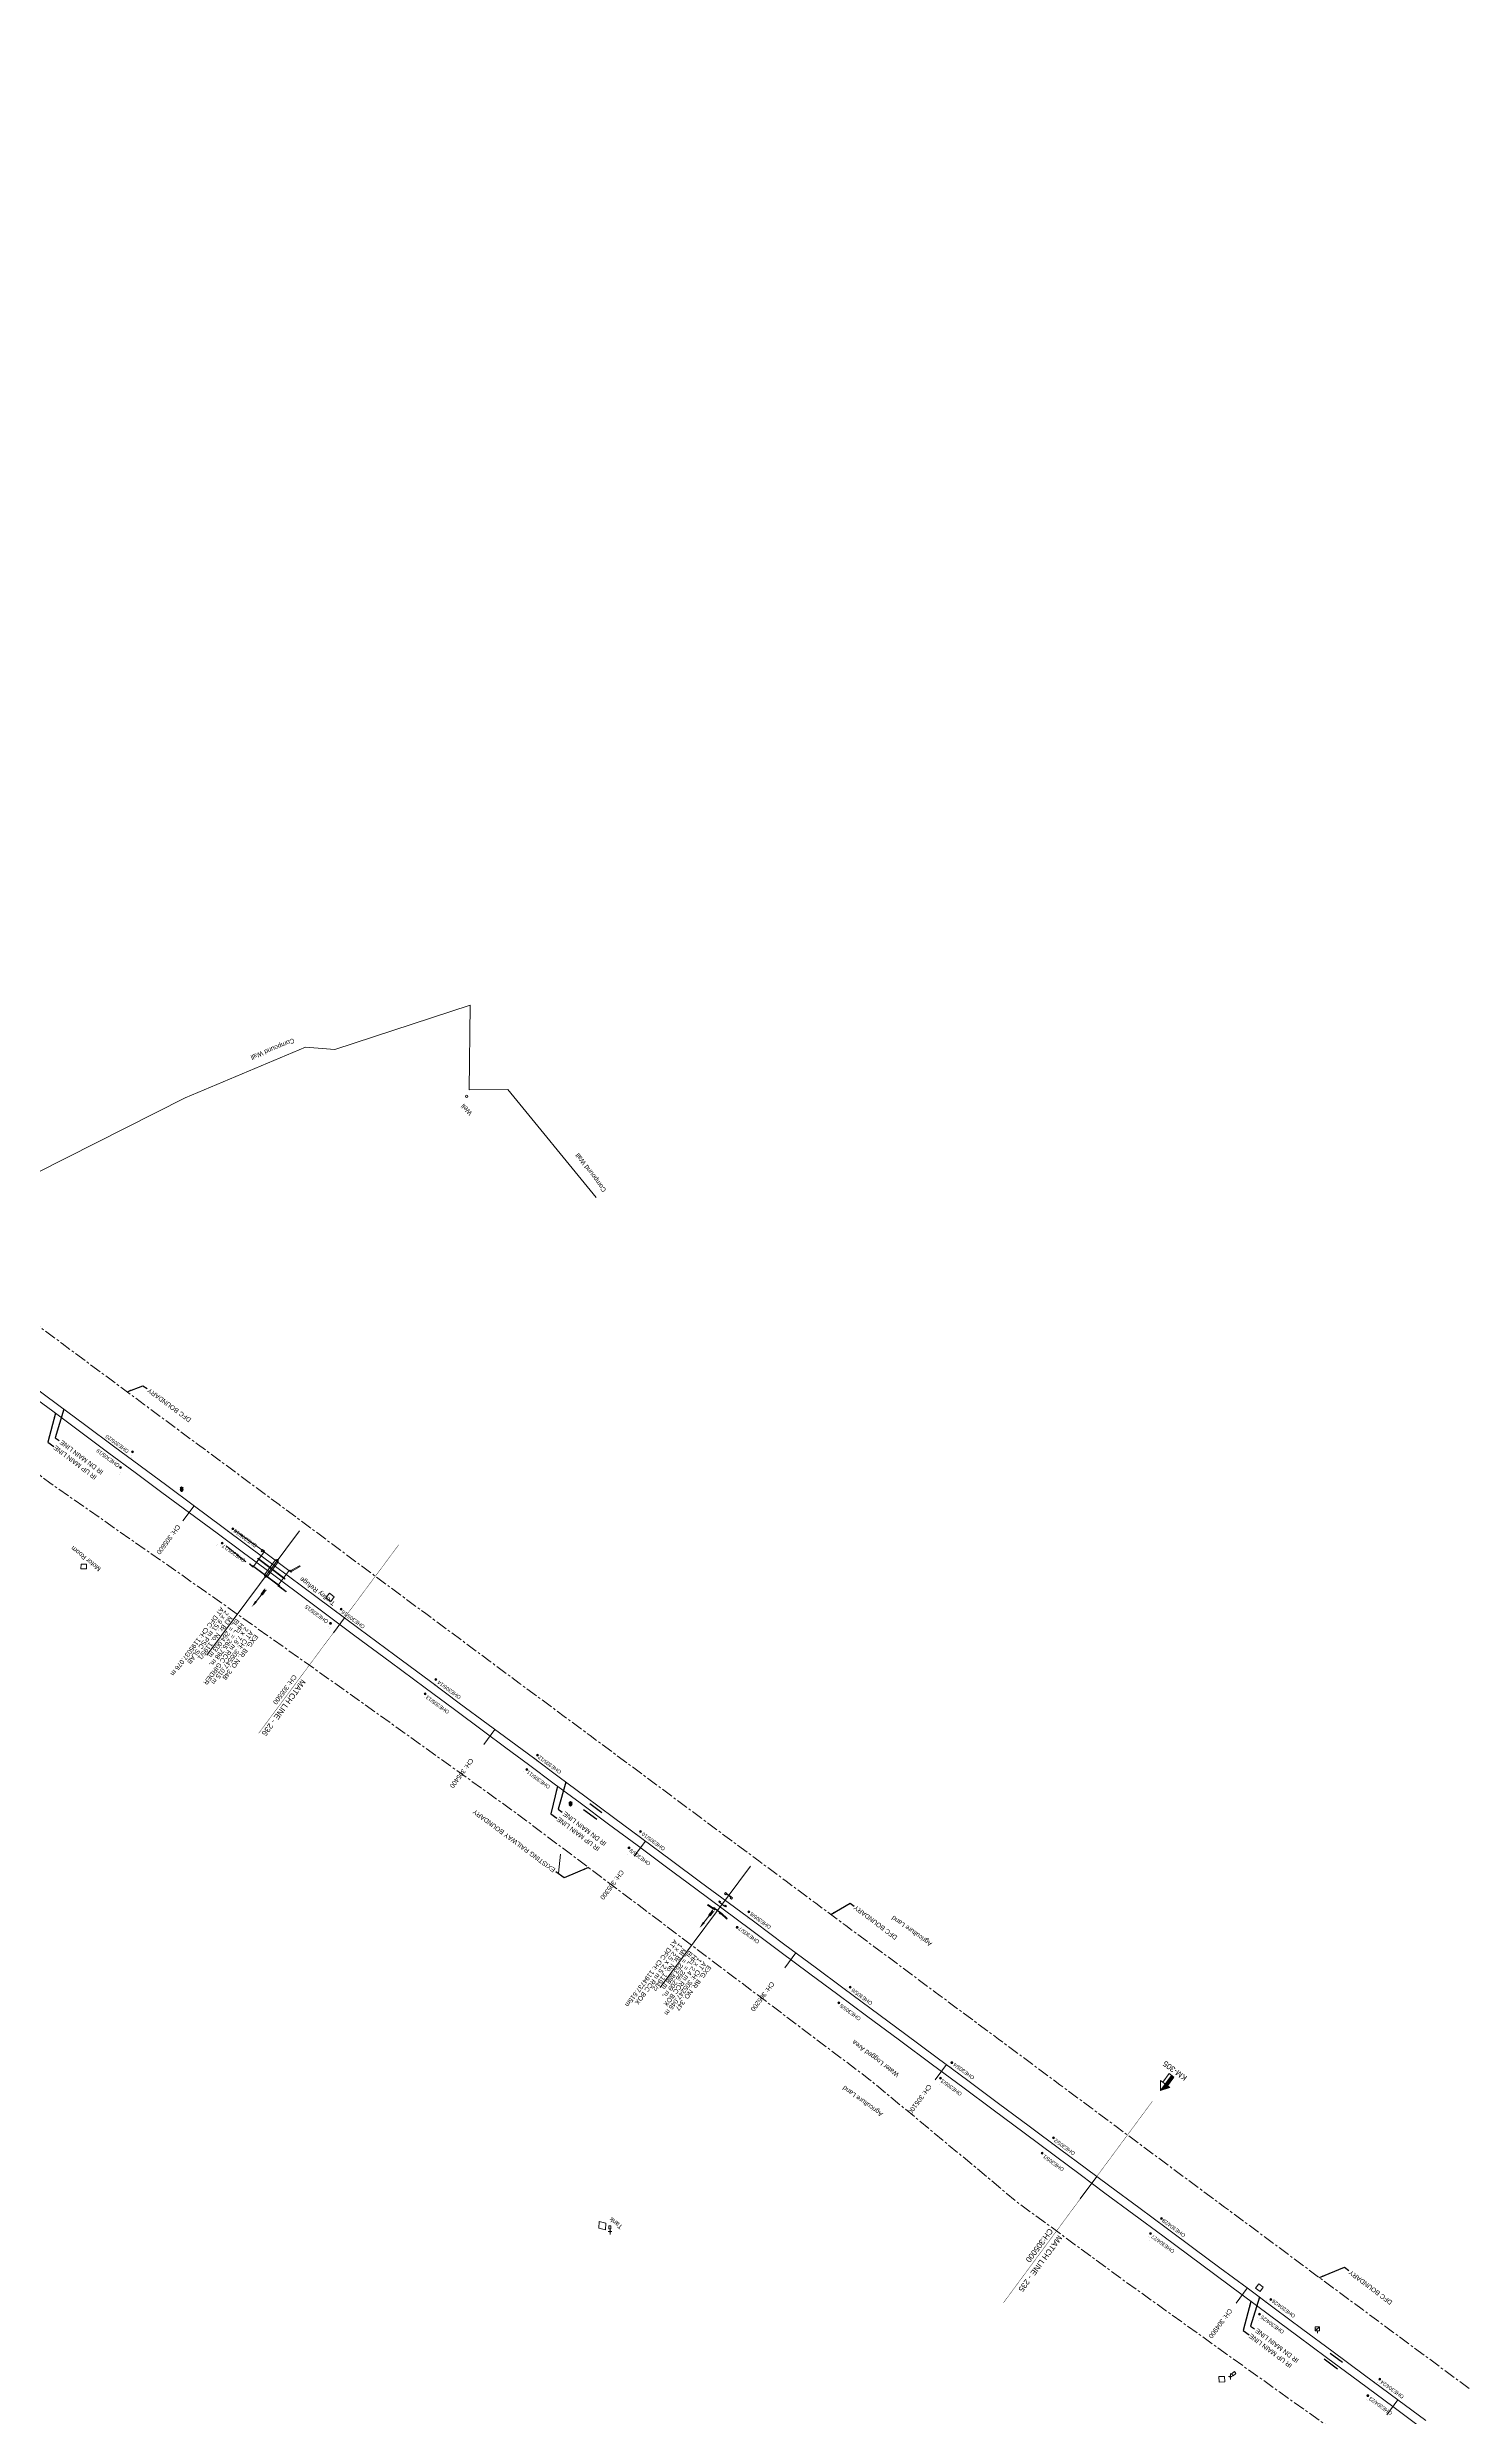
# Model space of a CAD drawing. Header units: metres. Extents: x 628572 to 650094, y 3375792 to 3391117.
# Drawn here: x 640227 to 640982, y 3382655 to 3383919 of the extents above; entities that cross this region are included whole.
import ezdxf
from ezdxf.enums import TextEntityAlignment as Align

# ---------------------------------------------------------------- set-up
doc = ezdxf.new("R2010")
doc.units = ezdxf.units.M
doc.header["$MEASUREMENT"] = 0
doc.linetypes.add('CENTER', pattern=[2, 1.25, -0.25, 0.25, -0.25])
doc.linetypes.add('PHANTOM2', pattern=[1.25, 0.625, -0.125, 0.125, -0.125, 0.125, -0.125])
for name, color, linetype, lineweight in [('Bore', 8, 'Continuous', 0), ('BRIDGE DETAILS PLAN', 7, 'Continuous', 0), ('Commercial Building Pucca', 251, 'Continuous', 0), ('Commercial Building Semipucca', 251, 'Continuous', 0), ('Compound Wall', 251, 'Continuous', 0), ('Culvert Parapet', 7, 'Continuous', 0), ('DFCC BOUNDARY', 6, 'CENTER', 0), ('Existing Chainage', 7, 'Continuous', 0), ('Existing IR Track', 143, 'Continuous', 0), ('Existing Railway Boundary', 7, 'CENTER', 0), ('Fence', 251, 'FENCELINE1', 0), ('flow direction', 7, 'Continuous', 0), ('Grill', 251, 'Continuous', 0), ('KM STONE', 7, 'Continuous', 0), ('MATCH LINE', 7, 'Continuous', 0), ('OHE MAST', 8, 'Continuous', 0), ('Piers_Abutment', 7, 'Continuous', 0), ('Retaining Wall', 251, 'Continuous', 0), ('River Text', 5, 'Continuous', 0), ('Side Details', 251, 'Continuous', 0), ('Sign Board', 251, 'Continuous', 0), ('Tank', 7, 'Continuous', 0), ('Text', 251, 'Continuous', 0), ('Trolley Stand', 251, 'Continuous', 0), ('Well', 5, 'Continuous', 0), ('Wing Wall', 7, 'Continuous', 0), ('WL', 7, 'Continuous', 0)]:
    doc.layers.add(name, color=color, linetype=linetype, lineweight=lineweight)
doc.styles.add('CUT-FILL', font='cut-fill.shx', dxfattribs={"height": 2})
doc.styles.get("Standard").update_dxf_attribs({"font": 'arial.ttf'})
doc.styles.add('Style-Arial', font='arial.ttf')
doc.styles.add('Text', font='arial.ttf', dxfattribs={"height": 2})
doc.linetypes.add('FENCELINE1', pattern='A,6.35,-2.54,[133,ltypeshp.shx,S=2.54,R=0,X=-2.54,Y=0],-2.54,25.4', length=36.83)
doc.dimstyles.new('ISO-25', dxfattribs={"dimtxt": 2.5, "dimasz": 2.5, "dimexe": 1.25, "dimexo": 0.625, "dimtad": 1, "dimtxsty": 'Standard', "dimcen": 2.5, "dimadec": 0, "dimazin": 0, "dimtfac": 1, "dimtmove": 0, "dimatfit": 3, "dimfxl": 1, "dimarcsym": 0})

# ---------------------------------------------------------------- blocks, each defined once
blk = doc.blocks.new('BORE')
at = {"ltscale": 0.5}
for q in [(-1, 0), (0, 1.6), (1, 0), (0, -1.6)]:
    blk.add_line((0, 0), q, dxfattribs=at)
blk.add_circle((0, 0), 0.328, dxfattribs=at)
blk = doc.blocks.new('WL')
at = {"layer": 'WL'}
for p, q in [((1.1, 3.4), (-1.1, 3.4)), ((-1.1, 3.4), (-1.1, 1.3)), ((-1.1, 1.3), (1.1, 1.3)), ((0, 1.3), (0, 0)), ((1.1, 1.3), (1.1, 3.4))]:
    blk.add_line(p, q, dxfattribs=at)
at = {"layer": 'WL', "flags": 128}
blk.add_lwpolyline([(-1.1, 1.3), (1.1, 3.4)], dxfattribs=at)
at = {"layer": 'WL', "char_height": 0.739, "attachment_point": 7, "rotation": 180, "line_spacing_factor": 0.6, "style": 'CUT-FILL'}
for s, insert in [('W', (0, 2.9)), ('L', (0.5, 1.9))]:
    blk.add_mtext(s, dxfattribs=dict(at, insert=insert))
blk = doc.blocks.new('SIG')
for color, points in [(1, [(-0.2, 0.4, 0.180295), (0, 0.3, -0.00255), (0, 0.3, -0.00255), (0, 0.3, 0.180295), (0.2, 0.4, -0.002654), (0.2, 0.4, 0.184495), (0.3, 0.7, 1.000001), (-0.3, 0.7, 0.184495), (-0.2, 0.4, -0.002654)]), (2, [(0.2, -0.2, -0.002654), (0.2, -0.2, 0.184495), (0.3, 0, 1.000001), (-0.3, 0, 0.184495), (-0.2, -0.2, -0.002654), (-0.2, -0.2, 0.180295), (0, -0.3, -0.00255), (0, -0.3, -0.00255), (0, -0.3, 0.180295)]), (3, [(0.2, -0.9, -0.002654), (0.2, -0.9, 0.184495), (0.3, -0.6, 1.000001), (-0.3, -0.6, 0.184495), (-0.2, -0.9, -0.002654), (-0.2, -0.9, 0.395599)])]:
    blk.add_hatch(color=color).paths.add_polyline_path(points)
for p, q in [((-0.3, 1), (-0.3, -0.9)), ((0.3, -0.9), (0.3, 1))]:
    blk.add_line(p, q)
at = {"flags": 128}
for points in [[(-0.3, 1), (-0.8, 1, 0.198758), (-0.4, 0.4, 0.003814), (-0.3, 0.4)], [(-0.3, 0.3), (-0.8, 0.3, 0.198758), (-0.4, -0.2, 0.003727), (-0.3, -0.3)], [(0.3, 1), (0.8, 1, -0.198758), (0.4, 0.4, -0.003814), (0.3, 0.4)], [(0.3, 0.3), (0.8, 0.3, -0.198758), (0.4, -0.2, -0.003727), (0.3, -0.3)], [(-0.3, -0.3), (-0.8, -0.3, 0.198758), (-0.4, -0.9, 0.003639), (-0.3, -0.9)], [(0.3, -0.3), (0.8, -0.3, -0.198758), (0.4, -0.9, -0.003639), (0.3, -0.9)]]:
    blk.add_lwpolyline(points, format="xyb", dxfattribs=at)
for centre, radius, start, end in [((0, 0.9), 0.324, 12.4049, 167.5951), ((0, 0.8), 0.357, 27.7578, 152.2422), ((0, -0.9), 0.324, 181.4572, 358.5428)]:
    blk.add_arc(centre, radius, start, end)
blk = doc.blocks.new('OHE MAST')
h = blk.add_hatch(color=256)
edge = h.paths.add_edge_path()
edge.add_arc((0, 0), 0.514, 0, 360)
at = {"const_width": 0.01, "flags": 128}
for points in [[(1.5, 3.5), (1.5, 2), (-1.5, 2), (-1.5, 3.5)], [(0, 2), (0, 0)]]:
    blk.add_lwpolyline(points, dxfattribs=at)
blk.add_circle((0, 0), 0.514)
blk = doc.blocks.new('KM POST PLAN')
h = blk.add_hatch(color=256)
h.paths.add_polyline_path([(-6.3, -8.5), (0, 0), (0, -8.5), (-3, -8.5)], flags=16)
h.paths.add_polyline_path([(-3, -20), (-3, -8.5), (0, -8.5), (0, -20)], flags=16)
at = {"flags": 128}
for points in [[(0, 0), (-6.3, -8.5), (6.3, -8.5)], [(0, 0), (0, -20)], [(0, 0), (6.3, -8.5)], [(3, -8.5), (3, -20), (-3, -20), (-3, -8.5)]]:
    blk.add_lwpolyline(points, dxfattribs=at)
blk = doc.blocks.new('River A')
at = {"layer": 'River Text'}
for p, q in [((0, 0), (-3.6, 7.5, -1499.5)), ((0.1, 6), (-3.5, 13.6, -1499.5)), ((0.1, 3.3), (-3.5, 10.8, -1499.5)), ((0.2, 9.9), (-3.4, 17.4, -1499.5)), ((0.3, 12.9), (-3.3, 20.5, -1499.5)), ((0.4, 16.4), (-3.2, 24, -1499.5)), ((0.5, 20.3), (-3.1, 27.8, -1499.5)), ((0.5, 22.3), (0, 0)), ((0, 0), (4, 7.4, -1499.5)), ((0.1, 6), (4.1, 13.4, -1499.5)), ((0.1, 3.3), (4.1, 10.7, -1499.5)), ((0.2, 9.9), (4.2, 17.2, -1499.5)), ((0.3, 12.9), (4.3, 20.3, -1499.5)), ((0.4, 16.4), (4.4, 23.8, -1499.5)), ((0.5, 20.3), (4.5, 27.7, -1499.5))]:
    blk.add_line(p, q, dxfattribs=at)
at = {"layer": 'River Text', "flags": 128}
blk.add_lwpolyline([(-0.7, -27.7), (0.5, 22.3)], dxfattribs=at)
at = {"layer": 'River Text', "extrusion": (0, 0, -1)}
blk.add_solid([(-3.5, -27.8), (1.3, -52.7), (4.8, -27.6)], dxfattribs=at)

msp = doc.modelspace()

# ---------------------------------------------------------------- linework, layer by layer
at = {"layer": 'BRIDGE DETAILS PLAN', "flags": 128}
for points in [[(640312.1452, 3383061.3444), (640361.5455, 3383127.784)], [(640554.1341, 3382884.1035), (640602.2479, 3382948.8129)]]:
    msp.add_lwpolyline(points, dxfattribs=at)
at = {"layer": 'Commercial Building Pucca', "linetype": 'Continuous', "flags": 128}
msp.add_lwpolyline([(640521.5842, 3382759.2506), (640525.0311, 3382758.4031), (640524.8393, 3382754.7982), (640521.3917, 3382755.6459), (640521.5842, 3382759.2506)], close=True, dxfattribs=at)
at = {"layer": 'Commercial Building Semipucca', "linetype": 'Continuous', "flags": 128}
for points in [[(640244.958, 3383107.5638), (640245.0512, 3383109.9681), (640248.0185, 3383109.992), (640247.9231, 3383107.5318), (640244.958, 3383107.5638)], [(640855.3471, 3382673.6997), (640855.1829, 3382676.5896), (640852.2559, 3382676.5144), (640852.4202, 3382673.6218), (640855.3471, 3382673.6997)]]:
    msp.add_lwpolyline(points, close=True, dxfattribs=at)
at = {"layer": 'Compound Wall', "linetype": 'Continuous', "flags": 128}
for points in [[(640452.7557, 3383408.2508), (640380.4549, 3383384.6206), (640364.7772, 3383385.7638), (640300.5246, 3383358.7718), (640189.6469, 3383302.7613), (640187.7626, 3383370.3396)], [(640452.7557, 3383408.2508), (640452.0828, 3383363.0491), (640472.8326, 3383363.1326)], [(640472.8326, 3383363.1326), (640519.9266, 3383305.6486)]]:
    msp.add_lwpolyline(points, dxfattribs=at)
at = {"layer": 'Culvert Parapet', "linetype": 'Continuous', "flags": 128}
for points in [[(640351.0179, 3383098.3867), (640350.9093, 3383098.2702), (640336.4819, 3383109.1401), (640336.5435, 3383109.2676), (640351.0179, 3383098.3867)], [(640339.3303, 3383113.0261), (640339.2465, 3383112.914), (640353.7202, 3383101.9987), (640353.804, 3383102.1109), (640339.3303, 3383113.0261)], [(640353.8236, 3383102.3408), (640353.7709, 3383102.2604), (640339.3944, 3383113.0668), (640339.4013, 3383113.1328), (640353.8236, 3383102.3408)], [(640356.6198, 3383106.1036), (640356.5755, 3383106.0044), (640342.1721, 3383116.8584), (640342.246, 3383116.9205), (640356.6198, 3383106.1036)], [(640348.9996, 3383111.9252), (640349.2088, 3383112.2419), (640350.0962, 3383111.5237), (640349.8681, 3383111.2786), (640348.9996, 3383111.9252)], [(640343.2861, 3383104.017), (640343.0611, 3383103.6909), (640343.8875, 3383103.0932), (640344.1125, 3383103.4193), (640343.2861, 3383104.017)], [(640592.7042, 3382931.9388), (640592.1931, 3382931.2049), (640591.4568, 3382931.7378), (640591.8483, 3382932.3451), (640589.4914, 3382934.023), (640589.0137, 3382933.5225), (640588.3294, 3382934.0565), (640588.9099, 3382934.7647), (640589.5942, 3382934.2307), (640589.5968, 3382934.159), (640591.949, 3382932.4682), (640591.9678, 3382932.4716), (640592.7042, 3382931.9388)], [(640583.1391, 3382926.4685), (640583.0645, 3382926.356), (640586.213, 3382923.9704), (640586.2869, 3382924.1011), (640583.1391, 3382926.4685)], [(640585.2903, 3382930.0521), (640585.9983, 3382929.493), (640586.2804, 3382929.8488), (640585.5724, 3382930.4079), (640585.2903, 3382930.0521)], [(640585.6748, 3382929.6848), (640585.6052, 3382929.6033), (640588.6019, 3382927.3136), (640588.6314, 3382927.3814), (640585.6748, 3382929.6848)], [(640588.7165, 3382928.028), (640588.4538, 3382927.6365), (640589.1568, 3382927.1759), (640589.4195, 3382927.5675), (640588.7165, 3382928.028)]]:
    msp.add_lwpolyline(points, close=True, dxfattribs=at)
at = {"layer": 'DFCC BOUNDARY', "ltscale": 5, "flags": 128}
msp.add_lwpolyline([(643812.3093, 3380572.2631), (643808.6724, 3380574.9777), (643793.2095, 3380586.5191), (643778.2448, 3380597.6421), (643763.3482, 3380608.7144), (643749.7736, 3380618.8204), (643735.9982, 3380629.076), (643723.1947, 3380638.6), (643709.7998, 3380648.5621), (643690.0477, 3380662.9402), (643670.4357, 3380677.2164), (643654.8999, 3380688.7702), (643639.33, 3380700.3503), (643623.6793, 3380711.9753), (643608.0162, 3380723.6096), (643592.0244, 3380735.5214), (643576.0362, 3380747.4305), (643559.2149, 3380759.9262), (643542.8146, 3380772.109), (643525.4077, 3380785.0526), (643508.5729, 3380797.5713), (643491.5674, 3380810.185), (643474.9054, 3380822.5435), (643458.6431, 3380834.5901), (643442.5469, 3380846.5134), (643427.1858, 3380857.9465), (643411.8459, 3380869.3639), (643394.9279, 3380881.9183), (643378.0712, 3380894.4272), (643361.5733, 3380906.6656), (643345.0316, 3380918.9365), (643327.8173, 3380931.7135), (643310.7678, 3380944.3682), (643276.4247, 3380969.8455), (643259.3635, 3380982.507), (643242.1351, 3380995.2928), (643222.7062, 3381009.6831), (643203.0589, 3381024.2351), (643183.8178, 3381038.4897), (643164.43, 3381052.853), (643145.2327, 3381067.0902), (643126.2605, 3381081.1605), (643109.9442, 3381093.1269), (643094.185, 3381104.6835), (643070.7732, 3381121.9216), (643047.567, 3381139.0085), (643025.8074, 3381155.1407), (643004.0325, 3381171.2845), (642988.5407, 3381182.7648), (642971.6994, 3381195.2495), (642949.8305, 3381211.504), (642926.6521, 3381228.7318), (642912.2142, 3381239.4542), (642897.7112, 3381250.225), (642880.681, 3381262.8766), (642863.5492, 3381275.6037), (642848.8569, 3381286.5082), (642830.5771, 3381300.0787), (642815.3655, 3381311.3602), (642796.6216, 3381325.2614), (642779.3631, 3381338.0981), (642762.2123, 3381350.8547), (642746.7818, 3381362.2976), (642731.1837, 3381373.8649), (642713.7244, 3381386.8427), (642695.8795, 3381400.107), (642676.186, 3381414.7288), (642656.3739, 3381429.4386), (642638.7427, 3381442.5386), (642620.5543, 3381456.0528), (642604.8402, 3381467.7078), (642587.9896, 3381480.2058), (642565.2925, 3381497.0883), (642541.6892, 3381514.6448), (642525.704, 3381526.5194), (642509.7629, 3381538.3612), (642491.0733, 3381552.2518), (642472.4595, 3381566.086), (642458.4237, 3381576.5074), (642444.2456, 3381587.0343), (642429.7967, 3381597.7603), (642415.357, 3381608.4793), (642397.6705, 3381621.593), (642380.0084, 3381634.6886), (642363.7544, 3381646.7691), (642347.2259, 3381659.0537), (642330.8575, 3381671.2261), (642314.3519, 3381683.5006), (642297.8931, 3381695.7457), (642281.8453, 3381707.6851), (642264.9228, 3381720.2432), (642248.3602, 3381732.5341), (642230.5414, 3381745.7954), (642212.7106, 3381759.0381), (642195.2367, 3381772.0213), (642177.7043, 3381785.0479), (642157.1992, 3381800.2569), (642136.6249, 3381815.5171), (642118.9645, 3381828.6404), (642101.3287, 3381841.7453), (642081.6266, 3381856.3336), (642061.8408, 3381870.9838), (642042.7256, 3381885.154), (642023.486, 3381899.4164), (642005.9697, 3381912.4264), (641988.4231, 3381925.4588), (641970.4215, 3381938.796), (641952.2749, 3381952.2408), (641931.9264, 3381967.3701), (641911.6528, 3381982.4438), (641898.9656, 3381991.8514), (641886.5608, 3382001.0055), (641876.0335, 3382008.8624), (641864.0463, 3382017.7726), (641852.3291, 3382026.4822), (641837.115, 3382037.7582), (641821.9667, 3382048.9854), (641806.6184, 3382060.3889), (641791.2687, 3382071.7933), (641778.1757, 3382081.5216), (641765.0647, 3382091.263), (641751.1214, 3382101.6324), (641737.1136, 3382112.0497), (641726.4516, 3382119.9432), (641715.7754, 3382127.8472), (641700.446, 3382139.2493), (641685.0398, 3382150.7085), (641672.5358, 3382160.0238), (641659.9859, 3382169.3732), (641642.1375, 3382182.6543), (641624.3659, 3382195.8782), (641611.4997, 3382205.4411), (641598.7051, 3382214.9508), (641579.3318, 3382229.3615), (641559.9393, 3382243.7865), (641545.7561, 3382254.3093), (641531.6069, 3382264.7929), (641516.2129, 3382276.2423), (641500.7739, 3382287.7114), (641484.9887, 3382299.3992), (641469.298, 3382311.017), (641453.4587, 3382322.7603), (641437.5808, 3382334.5322), (641423.9882, 3382344.5278), (641410.4861, 3382354.4572), (641398.1591, 3382363.7061), (641385.5887, 3382373.1374), (641369.5481, 3382385.0615), (641353.581, 3382396.931), (641340.174, 3382406.8961), (641326.8342, 3382416.8112), (641313.9782, 3382426.3292), (641301.2155, 3382435.7781), (641284.3444, 3382448.3055), (641267.4776, 3382460.8298), (641251.7036, 3382472.5569), (641235.976, 3382484.2496), (641219.0383, 3382496.817), (641202.2584, 3382509.2673), (641189.76, 3382518.5659), (641177.2671, 3382527.8539), (641163.4298, 3382538.1046), (641149.6816, 3382548.2893), (641137.5323, 3382557.3376), (641125.4142, 3382566.3629), (641111.3917, 3382576.7766), (641097.4434, 3382587.1352), (641086.4887, 3382595.2709), (641075.334, 3382603.5555), (641061.7644, 3382613.6593), (641047.9094, 3382623.9756), (641033.6643, 3382634.5297), (641019.4811, 3382645.038), (641006.7027, 3382654.5421), (640993.8916, 3382664.0705), (640978.9563, 3382675.1623), (640963.9965, 3382686.2723), (640946.2836, 3382699.3937), (640928.6538, 3382712.4537), (640913.4131, 3382723.7566), (640898.2075, 3382735.0336), (640883.6572, 3382745.852), (640855.1845, 3382767.015), (640841.3158, 3382777.3197), (640825.904, 3382788.7498), (640810.5106, 3382800.1663), (640797.3056, 3382809.9954), (640784.0814, 3382819.8389), (640767.3829, 3382832.244), (640750.7597, 3382844.5932), (640734.5712, 3382856.624), (640718.4561, 3382868.6002), (640700.8318, 3382881.7023), (640683.2571, 3382894.7676), (640668.0149, 3382906.0851), (640653.0827, 3382917.1726), (640637.096, 3382929.0729), (640621.3126, 3382940.8219), (640606.7688, 3382951.6133), (640592.2397, 3382962.3937), (640576.5383, 3382974.0634), (640560.8512, 3382985.7224), (640545.651, 3382997.022), (640530.4116, 3383008.3505), (640516.6491, 3383018.562), (640502.8751, 3383028.782), (640490.7881, 3383037.7114), (640478.8397, 3383046.5383), (640463.3449, 3383058.0659), (640447.6782, 3383069.721), (640428.9748, 3383083.5735), (640410.2094, 3383097.4719), (640387.4808, 3383114.4141), (640364.785, 3383131.332), (640350.7429, 3383141.7456), (640336.708, 3383152.1537), (640321.9965, 3383163.0459), (640307.2262, 3383173.9816), (640293.057, 3383184.4985), (640278.9681, 3383194.9558), (640263.9534, 3383206.1214), (640248.9885, 3383217.2501), (640234.9895, 3383227.6511), (640220.8998, 3383238.1196), (640203.1822, 3383251.2592), (640185.3658, 3383264.472), (640169.5446, 3383276.2399), (640153.6227, 3383288.0852), (640140.9567, 3383297.4857), (640127.9156, 3383307.1648), (640111.7201, 3383319.2), (640095.1302, 3383331.5282), (640080.0724, 3383342.6864), (640064.9887, 3383353.8638), (640050.3238, 3383364.7642), (640035.5809, 3383375.7224), (640023.8916, 3383384.3981), (640012.2409, 3383393.045), (639998.431, 3383403.2737), (639984.6827, 3383413.4567), (639970.0377, 3383424.3322), (639950.049, 3383439.1796), (639942.8737, 3383444.5141), (639926.5747, 3383456.6308), (639913.4666, 3383466.3801), (639896.5934, 3383478.9297), (639881.5054, 3383490.1549), (639866.4939, 3383501.3233), (639852.4765, 3383511.7446), (639838.5065, 3383522.1306), (639823.7382, 3383533.0543), (639809.0966, 3383543.8841), (639795.0765, 3383554.2956), (639781.0402, 3383564.7193), (639768.5196, 3383574.0242), (639755.953, 3383583.3633), (639741.5243, 3383594.0903), (639727.0981, 3383604.8155), (639713.2608, 3383615.1067), (639699.4745, 3383625.36), (639684.1093, 3383636.7884), (639668.7758, 3383648.193), (639654.5483, 3383658.7838), (639640.2683, 3383669.4137), (639622.7576, 3383682.4104), (639605.3264, 3383695.3482), (639590.884, 3383706.0812), (639576.4835, 3383716.7831), (639562.3867, 3383727.2481), (639548.2532, 3383737.7403), (639534.822, 3383747.7129), (639521.3566, 3383757.711), (639505.358, 3383769.5842), (639489.3927, 3383781.4328), (639473.4311, 3383793.2886), (639457.4738, 3383805.1412), (639442.7456, 3383816.0648), (639428.0129, 3383826.9918), (639404.2096, 3383844.6857), (639380.3313, 3383862.4353), (639363.908, 3383874.6137), (639346.9106, 3383887.212), (639330.3344, 3383899.5156)], dxfattribs=at)
at = {"layer": 'Existing Chainage', "color": 7, "linetype": 'Continuous', "lineweight": 13, "flags": 128}
for points in [[(640299.4077, 3383133.0163), (640305.3687, 3383141.0454)], [(640379.6569, 3383073.3557), (640385.6206, 3383081.3828)], [(640459.9565, 3383013.7127), (640465.8989, 3383021.7556)], [(640540.2619, 3382954.1597), (640546.2223, 3382962.1893)], [(640620.5486, 3382894.5538), (640626.5137, 3382902.5799)], [(640700.8403, 3382834.9378), (640706.8021, 3382842.9663)], [(640778.1295, 3382771.2947), (640787.0766, 3382783.3341)], [(640861.4121, 3382715.7039), (640867.3738, 3382723.7325)], [(640941.7351, 3382656.1262), (640947.6916, 3382664.1586)]]:
    msp.add_lwpolyline(points, dxfattribs=at)
at = {"layer": 'Existing IR Track', "flags": 128}
for points in [[(640959.8773, 3382649.472), (640944.9329, 3382660.5705), (640927.2355, 3382673.6805), (640909.6057, 3382686.7404), (640894.3511, 3382698.0537), (640879.1298, 3382709.3423), (640864.564, 3382720.1723), (640836.0952, 3382741.3323), (640822.2308, 3382751.6339), (640806.8417, 3382763.0471), (640791.4259, 3382774.4802), (640778.1985, 3382784.326), (640764.9743, 3382794.1695), (640748.3001, 3382806.5566), (640731.6769, 3382818.9057), (640715.4836, 3382830.9401), (640699.3686, 3382842.9163), (640681.7403, 3382856.0213), (640664.1655, 3382869.0866), (640648.9382, 3382880.3931), (640633.9904, 3382891.4921), (640617.9882, 3382903.404), (640602.2247, 3382915.1382), (640587.7008, 3382925.9148), (640573.1717, 3382936.6953), (640557.4499, 3382948.3801), (640541.7627, 3382960.0392), (640526.56, 3382971.3406), (640511.3207, 3382982.6691), (640497.5813, 3382992.8634), (640483.834, 3383003.0636), (640471.7738, 3383011.9732), (640459.7823, 3383020.8319), (640444.2442, 3383032.3916), (640428.6052, 3383044.0262), (640409.9292, 3383057.8584), (640391.1242, 3383071.7862), (640368.3562, 3383088.7578), (640345.6918, 3383105.6521), (640331.6813, 3383116.0424), (640317.6468, 3383126.4502), (640302.9552, 3383137.3277), (640288.1695, 3383148.2747), (640273.9849, 3383158.803), (640259.896, 3383169.2603), (640244.8579, 3383180.4434), (640229.893, 3383191.572), (640215.9051, 3383201.9649)], [(640962.5642, 3382653.0898), (640947.7766, 3382664.0956), (640929.9384, 3382677.3236), (640912.5501, 3382690.2181), (640897.06, 3382701.7045), (640881.6895, 3382713.1022), (640867.2666, 3382723.8121), (640852.7892, 3382734.5625), (640838.7918, 3382744.9641), (640824.8054, 3382755.3575), (640809.5337, 3382766.6762), (640793.9576, 3382778.2205), (640780.882, 3382787.9377), (640767.8743, 3382797.6044), (640750.9746, 3382810.1594), (640734.6323, 3382822.3004), (640718.1544, 3382834.5364), (640701.9326, 3382846.5823), (640684.3961, 3382859.5987), (640666.6695, 3382872.7563), (640651.5842, 3382883.9574), (640636.7778, 3382894.9514), (640620.6268, 3382906.9551), (640604.5053, 3382918.9369), (640590.3287, 3382929.4548), (640575.5963, 3382940.3851), (640560.0696, 3382951.9105), (640544.2842, 3382963.6279), (640529.166, 3382974.8514), (640513.9323, 3382986.1605), (640500.1852, 3382996.3705), (640486.4076, 3383006.603), (640474.3788, 3383015.4904), (640462.285, 3383024.4257), (640446.8442, 3383035.8939), (640431.4305, 3383047.342), (640412.5428, 3383061.3777), (640393.334, 3383075.6521), (640370.9653, 3383092.271), (640348.1464, 3383109.2245), (640334.2839, 3383119.5469), (640320.2304, 3383130.0116), (640305.591, 3383140.8803), (640290.792, 3383151.8676), (640276.6384, 3383162.3784), (640262.4188, 3383172.9381), (640247.5058, 3383184.0083), (640232.4307, 3383195.1987), (640218.5326, 3383205.5036)]]:
    msp.add_lwpolyline(points, dxfattribs=at)
at = {"layer": 'Existing Railway Boundary', "ltscale": 5, "flags": 128}
msp.add_lwpolyline([(631983.38, 3389039.032), (631997.7807, 3389029.4226), (631998.0481, 3389028.4172), (632017.689, 3389013.381), (632054.7643, 3388986.9088), (632106.6339, 3388955.856), (632154.9467, 3388925.0992), (632230.8669, 3388875.9972), (632261.2753, 3388857.0709), (632290.5359, 3388840.2738), (632385.6616, 3388776.6365), (632400.5735, 3388766.5357), (632397.5375, 3388762.1235), (632395.5364, 3388759.1088), (632389.2973, 3388750.367), (632386.7075, 3388746.9674), (632380.0799, 3388739.4039), (632361.8258, 3388715.063), (632365.1364, 3388712.5802), (632373.8273, 3388706.8724), (632388.4278, 3388697.2834), (632403.5607, 3388687.3436), (632418.7904, 3388677.3402), (632434.5002, 3388667.0345), (632450.2517, 3388656.7014), (632466.7864, 3388645.8571), (632483.3195, 3388635.0137), (632501.7611, 3388622.9148), (632520.2525, 3388610.7831), (632536.8197, 3388599.9238), (632553.3588, 3388589.0829), (632565.8495, 3388580.885), (632578.4671, 3388572.604), (632596.9196, 3388560.5289), (632615.4939, 3388548.3741), (632635.6038, 3388535.295), (632652.8405, 3388523.9973), (632669.9946, 3388512.743), (632686.4084, 3388501.9869), (632696.8068, 3388495.1588), (632732.8678, 3388550.0585), (632815.552, 3388494.313), (632865.8266, 3388462.6693), (632954.7858, 3388408.1832), (633025.1519, 3388369.9037), (633056.7277, 3388353.8904), (633065.1399, 3388349.0145), (633088.5914, 3388328.9973), (633152.5885, 3388273.22), (633202.5468, 3388242.3953), (633264.4413, 3388204.6969), (633318.529, 3388171.7998), (633353.1394, 3388148.7029), (633406.9301, 3388112.3266), (633420.502, 3388103.4378), (633436.8123, 3388092.7008), (633466.2362, 3388073.356), (633479.8402, 3388064.4269), (633497.3225, 3388052.9837), (633514.7073, 3388041.6043), (633531.7969, 3388030.3277), (633546.129, 3388020.9518), (633562.4852, 3388010.2117), (633576.5949, 3388000.9466), (633594.4174, 3387989.2137), (633606.8568, 3387981.0241), (633607.7091, 3387982.3188), (633610.8424, 3387980.256), (633626.8506, 3387969.7582), (633642.9494, 3387959.201), (633660.1619, 3387947.8844), (633677.4438, 3387936.5221), (633693.0899, 3387926.2037), (633708.7685, 3387915.8637), (633726.0343, 3387904.4973), (633743.3468, 3387893.1002), (633758.2779, 3387883.3197), (633773.1647, 3387873.5681), (633789.2894, 3387862.9617), (633805.4356, 3387852.3412), (633820.4764, 3387842.4668), (633835.4704, 3387832.6232), (633852.0416, 3387821.7432), (633886.4734, 3387799.1411), (633904.4207, 3387787.3621), (633919.3393, 3387777.5707), (633934.3023, 3387767.7502), (633949.6629, 3387757.6969), (633964.9235, 3387747.7091), (633980.0551, 3387737.7098), (633995.2041, 3387727.6988), (634012.3387, 3387716.4289), (634029.3333, 3387705.2512), (634045.5362, 3387694.5849), (634061.6293, 3387683.9862), (634078.9907, 3387672.5929), (634096.3149, 3387661.224), (634113.1506, 3387650.1721), (634130.0059, 3387639.1072), (634145.8823, 3387628.6414), (634161.8963, 3387618.085), (634177.8703, 3387607.6107), (634193.7633, 3387597.1895), (634209.9993, 3387586.506), (634226.097, 3387575.9134), (634243.1652, 3387564.6955), (634260.1615, 3387553.5249), (634275.6177, 3387543.3646), (634291.1318, 3387533.1662), (634296.8083, 3387529.4449), (634291.9143, 3387522.0113), (634301.9583, 3387515.4268), (634317.7028, 3387505.1053), (634344.1271, 3387487.7818), (634370.6963, 3387470.3636), (634386.1901, 3387460.3813), (634401.9429, 3387450.229), (634426.4972, 3387434.0857), (634451.3792, 3387417.727), (634475.9114, 3387401.5928), (634500.3759, 3387385.5031), (634523.6732, 3387370.1555), (634547.0997, 3387354.7227), (634564.8006, 3387343.068), (634582.571, 3387331.3674), (634601.3879, 3387318.9723), (634620.2858, 3387306.5238), (634639.3106, 3387294.0156), (634658.1243, 3387281.6461), (634679.4814, 3387267.2836), (634702.026, 3387254.0413), (634712.9167, 3387246.4104), (634726.0042, 3387238.4627), (634737.8854, 3387230.0656), (634750.9438, 3387221.7267), (634764.9008, 3387212.4131), (634775.612, 3387204.6159), (634789.3703, 3387195.959), (634801.4607, 3387188.869), (634814.7172, 3387180.8194), (634815.4987, 3387180.2694), (634827.9598, 3387171.3498), (634840.5994, 3387164.128), (634854.2176, 3387155.5292), (634871.8787, 3387143.9515), (634877.6173, 3387139.7695), (634887.5373, 3387132.4757), (634902.4262, 3387121.5277), (634921.3448, 3387107.4791), (634940.6674, 3387093.1306), (634962.2421, 3387077.0753), (634984.1126, 3387060.8), (635000.5185, 3387048.6195), (635017.0238, 3387036.3652), (635035.7455, 3387022.426), (635054.4369, 3387008.5092), (635082.1937, 3386987.9155), (635109.8573, 3386967.3911), (635134.2436, 3386949.2611), (635158.5309, 3386931.2047), (635180.7563, 3386914.7058), (635202.7867, 3386898.3516), (635206.1213, 3386895.8016), (635211.1242, 3386892.0437), (635230.1367, 3386877.9281), (635249.207, 3386863.7701), (635270.9723, 3386847.61), (635292.819, 3386831.3895), (635313.1117, 3386816.3456), (635333.3618, 3386801.3334), (635352.372, 3386787.2182), (635371.5331, 3386772.9909), (635390.4616, 3386758.9197), (635409.8226, 3386744.527), (635427.2062, 3386731.6093), (635445.0434, 3386718.3546), (635461.6171, 3386706.0794), (635478.4695, 3386693.5976), (635493.4196, 3386682.4884), (635508.6023, 3386671.2062), (635518.0063, 3386664.2196), (635527.5618, 3386657.1206), (635543.461, 3386645.2907), (635559.7145, 3386633.1978), (635591.676, 3386610.2688), (635606.0755, 3386599.5015), (635620.6466, 3386588.6057), (635636.5434, 3386576.7606), (635652.3995, 3386564.9458), (635668.2493, 3386553.1365), (635683.9787, 3386541.4169), (635700.2614, 3386528.9886), (635716.7419, 3386516.4094), (635732.9183, 3386504.3569), (635749.0007, 3386492.3748), (635764.9276, 3386480.5277), (635780.91, 3386468.6394), (635796.8963, 3386456.7694), (635812.8908, 3386444.8934), (635829.3631, 3386432.6938), (635845.7912, 3386420.527), (635861.6814, 3386408.7334), (635877.6317, 3386396.8953), (635893.2055, 3386385.3425), (635908.8769, 3386373.7174), (635925.058, 3386361.6972), (635941.2668, 3386349.6564), (635956.6865, 3386338.1889), (635972.0823, 3386326.7391), (635987.7899, 3386315.0493), (636003.5308, 3386303.3347), (636019.0977, 3386291.765), (636034.6476, 3386280.2079), (636050.7681, 3386268.2256), (636066.8961, 3386256.2378), (636083.1084, 3386244.1987), (636099.3561, 3386232.1333), (636114.134, 3386221.1471), (636147.8198, 3386196.1265), (636166.7058, 3386182.1085), (636182.4635, 3386170.4111), (636198.2037, 3386158.7268), (636214.3364, 3386146.7471), (636230.3919, 3386134.8247), (636230.9614, 3386134.4025), (636228.154, 3386130.995), (636300.9317, 3386076.4069), (636382.1931, 3386014.4435), (636463.0816, 3385952.0584), (636544.2755, 3385889.3268), (636568.8921, 3385871.1182), (636613.4471, 3385839.7025), (636628.0709, 3385853.6506), (636650.5128, 3385835.4717), (636693.9069, 3385800.1065), (636686.7095, 3385790.4003), (636696.0629, 3385782.3378), (636710.473, 3385769.9165), (636766.0138, 3385726.4206), (636849.4668, 3385668.9836), (636931.64, 3385608.8479), (637013.8419, 3385548.1951), (637096.6082, 3385488.6336), (637121.9489, 3385470.2058), (637176.9181, 3385426.1737), (637258.1753, 3385363.4078), (637340.1494, 3385301.7514), (637422.2947, 3385241.0852), (637447.0788, 3385223.2045), (637528.2227, 3385160.8768), (637610.9552, 3385100.7612), (637694.8717, 3385041.953), (637753.3499, 3385002.2846), (637771.5944, 3384989.982), (637771.5944, 3384979.4924), (637852.0915, 3384922.0343), (637935.0162, 3384862.0714), (637993.4351, 3384821.4573), (638019.0158, 3384803.2052), (638102.4107, 3384745.0584), (638178.9785, 3384688.3398), (638237.6603, 3384636.8079), (638344.701, 3384557.2221), (638427.4112, 3384496.8586), (638508.4228, 3384435.5926), (638565.3238, 3384391.9743), (638589.782, 3384373.2765), (638631.8324, 3384337.8543), (638619.2503, 3384320.7689), (638700.6253, 3384258.2275), (638758.2306, 3384210.1286), (638748.4263, 3384194.4881), (638832.9819, 3384135.241), (638898.2751, 3384089.8354), (638910.685, 3384104.7359), (638994.0238, 3384045.8483), (639077.2216, 3383986.384), (639102.1383, 3383968.0886), (639159.8745, 3383926.5901), (639184.8741, 3383908.5552), (639242.6613, 3383867.4991), (639268.1519, 3383849.1332), (639327.9549, 3383811.5106), (639354.2186, 3383795.0507), (639414.5653, 3383756.9689), (639440.0428, 3383739.3736), (639498.3493, 3383699.1058), (639523.8465, 3383681.6785), (639574.9736, 3383646.7331), (639583.1624, 3383652.0276), (639689.1575, 3383571.5368), (639770.3529, 3383510.1038), (639826.8338, 3383467.0843), (639851.6063, 3383448.3401), (639907.8381, 3383405.1303), (639928.7552, 3383389.2727), (639932.4136, 3383385.8226), (639987.4639, 3383341.8457), (640012.7135, 3383323.0928), (640093.1273, 3383262.0565), (640171.8725, 3383196.1592), (640228.3322, 3383153.381), (640311.5957, 3383095.2106), (640394.8641, 3383036.2274), (640477.4145, 3382977.0386), (640559.1827, 3382915.4685), (640665.4567, 3382835.3045), (640720.6935, 3382789.5682), (640744.1896, 3382769.9043), (640801.5333, 3382727.7921), (640884.497, 3382668.355), (640967.4181, 3382609.4811), (641049.3321, 3382547.9775), (641130.842, 3382487.0083), (641212.6929, 3382426.3203), (641295.2397, 3382366.2732), (641377.1032, 3382305.6407), (641458.6913, 3382244.4694), (641539.788, 3382182.3426), (641622.1383, 3382122.0097), (641702.364, 3382062.6427), (641784.5528, 3382001.6936), (641867.0132, 3381941.5198), (641973.939, 3381862.1361), (642047.1447, 3381806.5386), (642111.3474, 3381756.247), (642135.5451, 3381737.1522), (642191.6481, 3381692.8805), (642216.3665, 3381674.0919), (642297.8377, 3381612.4104), (642380.4062, 3381552.4772), (642463.3246, 3381492.4122), (642545.7114, 3381431.7783), (642627.5896, 3381371.9523), (642710.042, 3381311.7191), (642794.2249, 3381254.3826), (642875.8129, 3381193.2771), (642956.3456, 3381130.3141), (643036.4583, 3381067.3443), (643117.185, 3381004.8095), (643172.4593, 3380960.8682), (643197.158, 3380942.1115), (643255.3116, 3380901.5691), (643282.0179, 3380885.9855), (643340.0019, 3380844.3971), (643414.9945, 3380785.1482), (643451.8986, 3380756.7808), (643532.8037, 3380694.4612), (643535.2972, 3380692.6635), (643551.2784, 3380680.8194), (643567.3357, 3380668.919), (643583.0638, 3380657.2952), (643598.7082, 3380645.7333), (643614.3081, 3380634.1892), (643630.1523, 3380622.4653), (643650.0814, 3380608.0318), (643669.585, 3380593.9065), (643682.7179, 3380584.1884), (643695.5222, 3380574.7117), (643709.3225, 3380564.4893), (643722.9637, 3380554.3847), (643737.887, 3380543.3483), (643752.8235, 3380532.3022), (643768.2592, 3380520.8389), (643783.7331, 3380509.3472), (643799.7855, 3380497.4973), (643815.9413, 3380485.5714), (643832.7782, 3380473.1288), (643849.7289, 3380460.6021), (643866.059, 3380448.5159), (643882.3496, 3380436.4589), (643898.3816, 3380424.7148), (643914.2305, 3380413.1048), (643929.3278, 3380401.9147), (643944.4267, 3380390.7231), (643959.7518, 3380379.1349), (643975.3902, 3380367.3097), (643987.907, 3380358.1055), (644000.1603, 3380349.0958), (644017.4569, 3380336.3184), (644034.4669, 3380323.7528), (644046.4455, 3380314.9727), (644249.4258, 3380165.3983), (644621.007, 3379887.6965), (644676.9944, 3379845.4482), (644702.8645, 3379825.9912), (644738.6024, 3379799.4801), (644742.2817, 3379796.7418), (644771.2557, 3379773.8192), (644804.6479, 3379750.2058), (644834.554, 3379728.6172), (644848.5372, 3379718.5093), (644863.2911, 3379707.9396), (644878.1999, 3379697.2589), (644893.8111, 3379686.127), (644909.381, 3379675.0245), (644918.4816, 3379668.5863), (644935.1691, 3379656.7791), (644907.7997, 3379620.3367), (644936.8456, 3379598.666), (644961.4527, 3379618.4234), (645145.9779, 3379481.4776), (645154.4712, 3379493.1591), (645276.7247, 3379402.534), (645270.2115, 3379393.7381), (645468.3754, 3379252.8811), (645478.6859, 3379267.1096), (645498.5589, 3379252.3702), (645510.5872, 3379243.9988), (645510.5872, 3379243.9988), (645531.3517, 3379228.922), (645544.8911, 3379218.91), (645549.0311, 3379215.8257)], dxfattribs=at)
at = {"layer": 'Fence', "linetype": 'Continuous', "flags": 128}
msp.add_lwpolyline([(640500.9084, 3382955.2373), (640499.8582, 3382945.0831)], dxfattribs=at)
at = {"layer": 'Grill', "linetype": 'Continuous', "flags": 128}
for points in [[(640326.8718, 3383128.1057), (640341.5358, 3383117.5986)], [(640322.4602, 3383119.77), (640333.0472, 3383111.2079)]]:
    msp.add_lwpolyline(points, dxfattribs=at)
at = {"layer": 'MATCH LINE', "linetype": 'PHANTOM2', "ltscale": 15, "const_width": 0.2}
for points in [[(640414.5102, 3383120.2674), (640339.769, 3383019.6676)], [(640816.65, 3382823.335), (640737.2883, 3382715.9906)]]:
    msp.add_lwpolyline(points, dxfattribs=at)
at = {"layer": 'Piers_Abutment', "linetype": 'Continuous', "flags": 128}
for points in [[(640342.7991, 3383116.5583), (640337.0579, 3383108.6983)], [(640350.2465, 3383098.7473), (640356.1124, 3383106.5303)]]:
    msp.add_lwpolyline(points, dxfattribs=at)
msp.add_lwpolyline([(640343.098, 3383102.922), (640342.9366, 3383104.2596), (640348.7753, 3383112.2792), (640350.1434, 3383112.6105), (640350.256, 3383111.1696), (640344.3664, 3383103.1846), (640343.098, 3383102.922)], close=True, dxfattribs=at)
at = {"layer": 'Retaining Wall', "linetype": 'Continuous', "flags": 128}
for points in [[(640582.4842, 3382926.5115), (640582.2632, 3382926.1524), (640579.2544, 3382927.9968), (640579.4754, 3382928.3559), (640582.4842, 3382926.5115)], [(640582.7823, 3382926.7717), (640582.3457, 3382926.1843), (640583.1147, 3382925.6333), (640583.4311, 3382926.0433), (640583.0615, 3382926.352), (640583.1477, 3382926.4724), (640582.7823, 3382926.7717)]]:
    msp.add_lwpolyline(points, close=True, dxfattribs=at)
msp.add_lwpolyline([(640586.3232, 3382924.0727), (640586.195, 3382923.9364), (640585.8396, 3382924.2057), (640585.5658, 3382923.8075), (640586.3464, 3382923.1904), (640586.5358, 3382923.437), (640589.6531, 3382920.634), (640589.8915, 3382920.9663), (640586.7304, 3382923.7709), (640586.3232, 3382924.0727)], dxfattribs=at)
at = {"layer": 'Tank', "linetype": 'Continuous', "flags": 128}
for points in [[(640526.6629, 3382755.2925), (640526.5995, 3382756.8877), (640527.6618, 3382757.0098), (640527.7253, 3382755.4146), (640526.6629, 3382755.2925)], [(640860.5307, 3382679.2691), (640861.2424, 3382678.1405), (640859.7557, 3382676.9513), (640858.9424, 3382678.0759), (640860.5307, 3382679.2691)]]:
    msp.add_lwpolyline(points, close=True, dxfattribs=at)
at = {"layer": 'Trolley Stand', "linetype": 'Continuous', "flags": 128}
for points in [[(640378.2555, 3383089.9863), (640375.6728, 3383092.0702), (640377.5617, 3383094.5459), (640380.1446, 3383092.4619), (640378.2555, 3383089.9863)], [(640874.1661, 3382721.9993), (640871.773, 3382723.7992), (640873.4519, 3382725.9669), (640875.845, 3382724.167), (640874.1661, 3382721.9993)]]:
    msp.add_lwpolyline(points, close=True, dxfattribs=at)
at = {"layer": 'Well', "linetype": 'Continuous'}
msp.add_circle((640450.8084, 3383359.5613), 0.6522, dxfattribs=at)
at = {"layer": 'Wing Wall', "linetype": 'Continuous', "flags": 128}
for points in [[(640337.0199, 3383108.7143), (640336.8316, 3383108.4056), (640335.734, 3383109.3084), (640334.9779, 3383110.042), (640335.1027, 3383110.1872), (640335.8218, 3383109.4175), (640336.3841, 3383109.0459), (640336.4819, 3383109.1401), (640337.0199, 3383108.7143)], [(640341.7691, 3383117.7588), (640342.9848, 3383116.9137), (640342.7502, 3383116.5798), (640342.2683, 3383116.9388), (640341.913, 3383116.966), (640341.5463, 3383116.5572), (640341.1156, 3383116.9079), (640341.7691, 3383117.7588)], [(640356.1628, 3383106.4976), (640356.3887, 3383106.7731), (640356.9617, 3383106.3324), (640357.2509, 3383106.6792), (640357.7259, 3383106.3828), (640357.2108, 3383105.7605), (640356.1628, 3383106.4976)]]:
    msp.add_lwpolyline(points, dxfattribs=at)
at = {"layer": 'Wing Wall', "flags": 128}
msp.add_lwpolyline([(640357.3994, 3383106.7192), (640357.8517, 3383106.441), (640362.028, 3383108.7444), (640361.626, 3383109.1445), (640357.3994, 3383106.7192)], close=True, dxfattribs=at)
at = {"layer": 'Wing Wall', "linetype": 'Continuous', "flags": 128}
for points in [[(640350.2735, 3383098.7583), (640350.1118, 3383098.4785), (640350.8713, 3383097.8097), (640351.0046, 3383098.096), (640350.2735, 3383098.7583)], [(640351.2478, 3383097.8342), (640351.1433, 3383097.6776), (640354.4576, 3383095.2316), (640354.5621, 3383095.3882), (640351.2478, 3383097.8342)]]:
    msp.add_lwpolyline(points, close=True, dxfattribs=at)

# ---------------------------------------------------------------- block references
at = {"layer": 'Bore', "linetype": 'Continuous'}
for p in [(640527.322, 3382753.981), (640858.318, 3382676.529)]:
    msp.add_blockref('BORE', p, dxfattribs=at)
at = {"layer": 'KM STONE'}
ref = msp.add_blockref('KM POST PLAN', (640821.0039, 3382829.2241), dxfattribs=dict(at, xscale=0.4999999999999998, yscale=0.4999999999999998, zscale=0.4999999999999998, rotation=143.5234969409069))
ref.add_attrib('KM-POST', 'KM-305', dxfattribs={"layer": '0', "height": 3, "rotation": 143.523497, "style": 'Style-Arial'}).set_placement((640828.7323, 3382839.6774), align=Align.MIDDLE_CENTER)
at = {"layer": 'OHE MAST', "color": 2, "rotation": 143.3908318566117}
for p in [(640266.098, 3383161.479), (640272.419, 3383169.953), (640320.291, 3383121.249), (640325.983, 3383128.9), (640383.756, 3383085.98), (640378.096, 3383078.4), (640434.284, 3383048.44), (640428.585, 3383040.804), (640488.548, 3383008.034), (640482.849, 3383000.398), (640537.429, 3382958.678), (640543.542, 3382967.384), (640601.304, 3382924.49), (640595.134, 3382916.223), (640655.482, 3382884.292), (640649.453, 3382876.013), (640709.65, 3382844.018), (640703.65, 3382835.783), (640757.819, 3382795.797), (640763.932, 3382803.882), (640821.59, 3382760.909), (640815.707, 3382752.804), (640879.858, 3382717.714), (640873.935, 3382709.851), (640931.623, 3382666.371), (640938.008, 3382675.143)]:
    msp.add_blockref('OHE MAST', p, dxfattribs=at)
at = {"layer": 'River Text', "xscale": 0.1499234070063734, "yscale": 0.1499234070063734, "zscale": 0.1499234070063734, "rotation": 323.0462313080645}
for p in [(640340.9927, 3383093.2723), (640579.9177, 3382922.0076)]:
    msp.add_blockref('River A', p, dxfattribs=at)
at = {"layer": 'Sign Board', "linetype": 'Continuous'}
for p in [(640298.685, 3383149.945), (640506.221, 3382982.086)]:
    msp.add_blockref('SIG', p, dxfattribs=at)
at = {"layer": 'WL', "linetype": 'Continuous'}
msp.add_blockref('WL', (640904.743, 3382699.646), dxfattribs=at)

# ---------------------------------------------------------------- texts
at = {"layer": 'BRIDGE DETAILS PLAN', "color": 10}
for s, p in [('AT DFC CH: 1195037.076 m', (640319.5329, 3383087.3477)), ('2 x 9.51 m PSC SLAB', (640322.0966, 3383085.3475)), (' MJ Br. No. 1195/1', (640324.6603, 3383083.3473)), ('AT DFC CH: 1194737.615m', (640561.4528, 3382910.0263)), ('1 x 2.5 x 2.5 m RCC BOX', (640564.2836, 3382907.9823)), (' MI Br. No. 1194/2', (640566.7009, 3382906.1201))]:
    msp.add_text(s, height=2.5, rotation=233, dxfattribs=at).set_placement(p)
at = {"layer": 'BRIDGE DETAILS PLAN'}
for s, p in [('2 x 7.6 m RCC GIRDER', (640332.6529, 3383076.6921)), ('BL = 264.003 m', (640327.7375, 3383081.11)), ('HFL = 265.798 m,', (640330.1952, 3383078.9011)), ('AT CH: 305547.015 m', (640335.2336, 3383074.7286)), ('EXG. BR. NO. 348', (640337.7973, 3383072.7284)), ('BL = 263.888 m', (640569.584, 3382903.9769)), ('HFL = 266.209 m,', (640572.0359, 3382902.0725)), ('1 x 2.4 m RCC BOX ', (640574.4878, 3382900.168)), ('AT CH: 305247.046 m', (640577.0078, 3382898.1955)), ('EXG. BR. NO. 347', (640579.5279, 3382896.2231))]:
    msp.add_text(s, height=2.5, rotation=233, dxfattribs=at).set_placement(p)
at = {"layer": 'DFCC BOUNDARY', "linetype": 'Continuous', "ltscale": 5}
for rotation, p in [(143.5, (640280.8599, 3383203.1056)), (143, (640657.8273, 3382927.1585)), (143, (640921.9585, 3382732.4665))]:
    msp.add_text('DFC BOUNDARY', height=2.5, rotation=rotation, dxfattribs=at).set_placement(p, align=Align.MIDDLE_RIGHT)
at = {"layer": 'Existing Chainage', "color": 7, "lineweight": 0, "attachment_point": 4, "line_spacing_factor": 0.6, "style": 'Style-Arial'}
for s, insert, char_height, rotation in [('CH: 305600', (640297.2051, 3383130.5703), 2.5, 233.4085603), ('CH: 305500', (640359.3748, 3383050.5173), 2.5, 233.3892571), ('CH: 305400', (640453.679, 3383005.9174), 2.5, 233.5416308), ('CH: 305300', (640533.967, 3382946.3785), 2.5, 233.4136321), ('CH: 305200', (640614.2491, 3382886.7763), 2.5, 233.3795765), ('CH: 305100', (640698.1638, 3382831.9794), 2.5, 233.4035506), ('CH:305000', (640762.7244, 3382755.0216), 3, 233.3820472), ('CH: 304900', (640858.595, 3382712.3477), 2.5, 233.4038784)]:
    msp.add_mtext(s, dxfattribs=dict(at, insert=insert, char_height=char_height, rotation=rotation))
at = {"layer": 'Existing IR Track', "color": 7, "lineweight": 0}
for s, p in [('IR UP MAIN LINE', (640230.7995, 3383172.5466)), ('IR DN MAIN LINE', (640234.1459, 3383175.375)), ('IR UP MAIN LINE', (640499.2373, 3382974.3728)), ('IR DN MAIN LINE', (640502.5837, 3382977.2012)), ('IR UP MAIN LINE', (640868.68, 3382698.6345)), ('IR DN MAIN LINE', (640872.0264, 3382701.4628))]:
    msp.add_text(s, height=2.5, rotation=143, dxfattribs=at).set_placement(p, align=Align.MIDDLE_RIGHT)
at = {"layer": 'Existing Railway Boundary', "linetype": 'Continuous', "ltscale": 5}
msp.add_text('EXISTING RAILWAY BOUNDARY', height=2.5, rotation=143.5, dxfattribs=at).set_placement((640455.2114, 3382979.3109), align=Align.RIGHT)
at = {"layer": 'MATCH LINE', "linetype": 'Continuous'}
for s, p in [('MATCH LINE - 236', (640362.6695, 3383048.8154)), ('MATCH LINE - 235', (640766.4121, 3382752.2318))]:
    msp.add_text(s, height=3, rotation=233.6237118, dxfattribs=at).set_placement(p)
at = {"layer": 'OHE MAST'}
for s, p in [('OHE305/20', (640258.9741, 3383179.27)), ('OHE305/19', (640254.0662, 3383171.6179)), ('OHE305/18', (640327.3258, 3383128.7652)), ('OHE305/17', (640321.2058, 3383120.871)), ('OHE305/15', (640365.3754, 3383088.4145)), ('OHE305/16', (640384.8893, 3383085.5946)), ('OHE305/14', (640436.155, 3383047.9898)), ('OHE305/13', (640429.9326, 3383040.0965)), ('OHE305/12', (640489.7733, 3383008.1134)), ('OHE305/11', (640483.7696, 3383000.1174)), ('OHE305/9', (640538.5726, 3382958.2999)), ('OHE305/10', (640545.1354, 3382967.1095)), ('OHE305/8', (640602.8795, 3382924.4416)), ('OHE305/7', (640596.703, 3382916.586)), ('OHE305/6', (640657.0106, 3382883.8321)), ('OHE305/5', (640650.8124, 3382875.5487)), ('OHE305/4', (640711.3843, 3382844.1038)), ('OHE305/3', (640704.7657, 3382835.4246)), ('OHE305/1', (640759.2128, 3382795.1737)), ('OHE305/2', (640765.1405, 3382803.6876)), ('OHE304/28', (640822.765, 3382760.9586)), ('OHE304/27', (640816.9368, 3382752.4252)), ('OHE304/26', (640881.3908, 3382717.9084)), ('OHE304/25', (640875.3746, 3382709.4059)), ('OHE304/24', (640939.3334, 3382674.796)), ('OHE304/23', (640933.1156, 3382665.9762))]:
    msp.add_text(s, height=2, rotation=144, dxfattribs=at).set_placement(p, align=Align.RIGHT)
at = {"layer": 'Side Details'}
for rotation, p in [(144.650066, (640699.3957, 3382907.9047)), (144.1979389, (640673.1414, 3382817.0274))]:
    msp.add_text('Agriculture Land', height=2.5, rotation=rotation, dxfattribs=at).set_placement(p)
at = {"layer": 'Text'}
for s, rotation, p in [('Compound Wall', 202.214467, (640358.3118, 3383390.6476)), ('Well', 132.899995, (640453.9682, 3383350.8049)), ('Compound Wall', 126.5853718, (640525.4547, 3383309.58)), ('Motor Room', 141.3330216, (640255.8814, 3383107.8635)), ('Water Logged Area', 143, (640681.8104, 3382838.0432))]:
    msp.add_text(s, height=2.5, rotation=rotation, dxfattribs=at).set_placement(p)
at = {"layer": 'Text', "style": 'Text'}
for s, rotation, p in [('Trolley Refuge', 142.6929944, (640380.9189, 3383089.5638)), (' Tank', 141.1249259, (640535.0244, 3382756.3093))]:
    msp.add_text(s, height=2.5, rotation=rotation, dxfattribs=at).set_placement(p)

# ---------------------------------------------------------------- leaders
at = {"layer": 'DFCC BOUNDARY', "linetype": 'Continuous', "lineweight": 0, "ltscale": 5}
for points in [[(640269.5537, 3383201.9585), (640278.0378, 3383205.1989), (640280.3193, 3383203.6794)], [(640645.0893, 3382923.1227), (640655.4279, 3382929.1208), (640657.5159, 3382927.5913)], [(640905.8103, 3382729.3951), (640919.3165, 3382734.9187), (640921.5868, 3382733.1979)]]:
    msp.add_leader(points, dimstyle='ISO-25', override={"dimtxt": 3, "dimtad": 0, "dimdec": 3, "dimzin": 2, "dimtdec": 3}, dxfattribs=at)
at = {"layer": 'Existing IR Track', "color": 7, "lineweight": 0}
for points in [[(640231.3927, 3383190.4568), (640227.2659, 3383174.9988), (640230.4205, 3383172.6662)], [(640235.8861, 3383192.6337), (640231.2487, 3383177.3749), (640233.2932, 3383175.8631)], [(640499.3089, 3382991.5816), (640495.7038, 3382976.825), (640498.8584, 3382974.4925)], [(640503.7674, 3382993.71), (640499.6865, 3382979.2011), (640501.731, 3382977.6894)], [(640873.8996, 3382718.9001), (640869.1292, 3382703.4628), (640871.1737, 3382701.951)], [(640869.3328, 3382716.6266), (640865.1464, 3382701.0866), (640868.301, 3382698.7541)]]:
    msp.add_leader(points, dimstyle='ISO-25', override={"dimtxt": 3, "dimtad": 0}, dxfattribs=at)
at = {"layer": 'Existing Railway Boundary', "linetype": 'Continuous', "ltscale": 5}
msp.add_leader([(640515.75, 3382948.1726), (640502.8162, 3382942.61), (640498.3545, 3382945.7966)], dimstyle='ISO-25', override={"dimtxt": 3, "dimasz": 2.5, "dimgap": 0.625, "dimtad": 0, "dimdec": 3, "dimzin": 2, "dimtdec": 3}, dxfattribs=at)
at = {"layer": 'flow direction', "lineweight": 0}
for points in [[(640513.1829, 3382979.1643), (640520.3502, 3382973.8689)], [(640522.9483, 3382977.2291), (640516.4434, 3382982.0329)], [(640908.3192, 3382685.9827), (640915.4866, 3382680.6873)], [(640918.0847, 3382684.0475), (640911.5798, 3382688.8513)]]:
    msp.add_leader(points, dimstyle='ISO-25', override={"dimtxt": 0.5, "dimasz": 2, "dimtad": 0}, dxfattribs=at)

doc.saveas('drawing.dxf')
